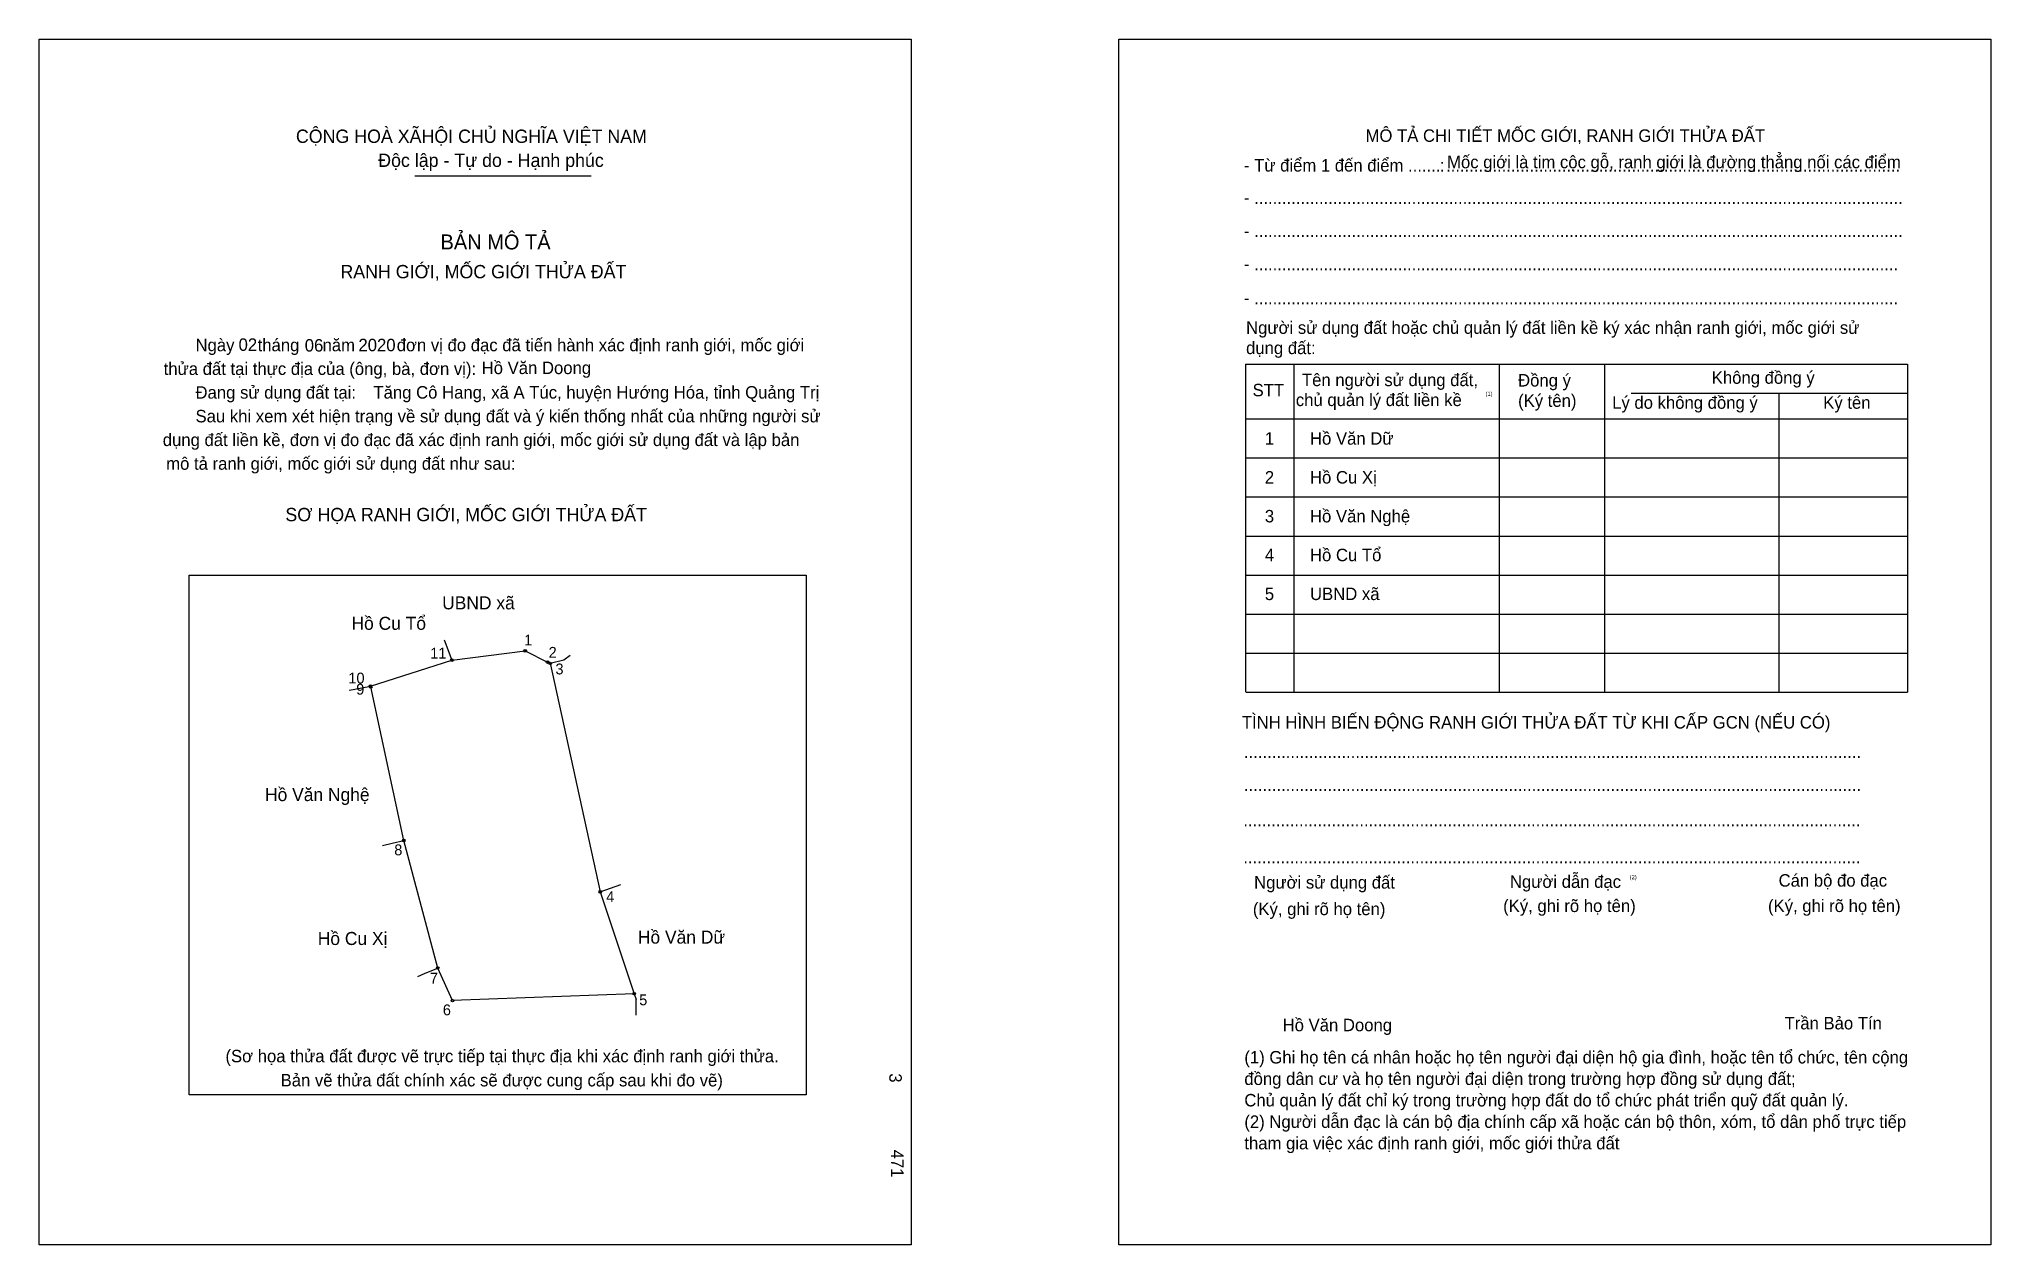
# Model space of a CAD drawing. Extents: x 548474 to 549067, y 1820125 to 1820492.
import ezdxf

# ---------------------------------------------------------------- set-up
doc = ezdxf.new("R2010")
doc.units = 0
for name, color, linetype in [('bmtKhungInTrang1', 7, 'Continuous'), ('bmtKhungInTrang2', 7, 'Continuous'), ('bmtNoiDung', 7, 'Continuous'), ('bmtTemplate', 7, 'Continuous'), ('CanhThua', 7, 'Continuous'), ('MocDinhThua', 7, 'Continuous'), ('RauThua', 7, 'Continuous'), ('SoHieuDinhThua', 7, 'Continuous'), ('TenChuLanCan', 7, 'Continuous')]:
    doc.layers.add(name, color=color, linetype=linetype)

msp = doc.modelspace()

# ---------------------------------------------------------------- linework, layer by layer
at = {"layer": 'bmtKhungInTrang1'}
msp.add_lwpolyline([(548473.56, 1820491.67), (548738.55, 1820491.67), (548738.55, 1820125.15), (548473.56, 1820125.15)], close=True, dxfattribs=at)
at = {"layer": 'bmtKhungInTrang2'}
msp.add_lwpolyline([(548801.74, 1820491.67), (549066.73, 1820491.67), (549066.73, 1820125.15), (548801.74, 1820125.15)], close=True, dxfattribs=at)
at = {"layer": 'bmtTemplate'}
for p, q in [((548587.75, 1820450.13), (548641.34, 1820450.13)), ((548854.9, 1820392.81), (548854.9, 1820293.17)), ((548917.24, 1820392.81), (548917.24, 1820293.17)), ((548949.31, 1820392.93), (548949.31, 1820293.17)), ((549041.36, 1820392.81), (549041.36, 1820293.17)), ((548957.44, 1820384.03), (549041.36, 1820384.03)), ((548840.37, 1820376.2), (549041.36, 1820376.2)), ((548840.37, 1820364.34), (549041.36, 1820364.34)), ((548840.37, 1820352.48), (549041.36, 1820352.48)), ((548840.37, 1820340.62), (549041.36, 1820340.62)), ((548840.37, 1820328.76), (549041.36, 1820328.76)), ((548840.37, 1820316.89), (549041.36, 1820316.89)), ((548840.37, 1820305.03), (549041.36, 1820305.03)), ((548840.37, 1820293.17), (549041.36, 1820293.17))]:
    msp.add_line(p, q, dxfattribs=at)
for points in [[(548840.24, 1820392.81), (549041.36, 1820392.81)], [(548840.24, 1820392.81), (548840.24, 1820293.17)], [(549002.24, 1820383.91), (549002.24, 1820293.17)]]:
    msp.add_lwpolyline(points, dxfattribs=at)
msp.add_lwpolyline([(548519.15, 1820170.8), (548519.15, 1820328.74), (548706.65, 1820328.74), (548706.65, 1820170.8)], close=True, dxfattribs=at)
at = {"layer": 'CanhThua'}
for p, q in [((548599.04, 1820302.9), (548621.28, 1820305.75)), ((548621.28, 1820305.75), (548628.1, 1820302.31)), ((548574.3, 1820294.97), (548599.04, 1820302.9)), ((548628.1, 1820302.31), (548628.86, 1820301.93)), ((548628.86, 1820301.93), (548644.11, 1820232.46)), ((548574.35, 1820294.75), (548574.3, 1820294.97)), ((548584.38, 1820248.07), (548574.35, 1820294.75)), ((548594.72, 1820209.32), (548584.38, 1820248.07)), ((548644.11, 1820232.46), (548654.42, 1820201.52)), ((548599.19, 1820199.41), (548594.72, 1820209.32)), ((548654.42, 1820201.52), (548599.19, 1820199.41))]:
    msp.add_line(p, q, dxfattribs=at)
at = {"layer": 'MocDinhThua'}
for centre in [(548599.04, 1820302.9), (548621.28, 1820305.75), (548628.1, 1820302.31), (548628.86, 1820301.93), (548574.3, 1820294.97), (548574.35, 1820294.75), (548584.38, 1820248.07), (548644.11, 1820232.46), (548594.72, 1820209.32), (548599.19, 1820199.41), (548654.42, 1820201.52)]:
    msp.add_circle(centre, 0.396, dxfattribs=at)
at = {"layer": 'RauThua'}
for p, q in [((548596.63, 1820309.05), (548599.04, 1820302.9)), ((548628.86, 1820301.93), (548633, 1820303)), ((548633, 1820303), (548634.97, 1820304.4)), ((548567.83, 1820293.79), (548569, 1820294.01)), ((548569, 1820294.01), (548574.3, 1820294.97)), ((548577.96, 1820246.53), (548580.88, 1820247.23)), ((548580.88, 1820247.23), (548584.38, 1820248.07)), ((548644.11, 1820232.46), (548650.38, 1820234.67)), ((548590.91, 1820207.72), (548594.72, 1820209.32)), ((548588.65, 1820206.77), (548590.91, 1820207.72)), ((548654.42, 1820201.52), (548655, 1820199.79)), ((548655, 1820194.98), (548655, 1820199.79))]:
    msp.add_line(p, q, dxfattribs=at)

# ---------------------------------------------------------------- texts
at = {"layer": 'bmtNoiDung'}
for s, height, p in [('02', 3.792, (548534.2, 1820396.89)), ('06', 3.792, (548554.3, 1820396.68)), ('2020', 3.792, (548570.62, 1820396.77)), ('Hồ Văn Doong', 3.7915, (548608.07, 1820389.84)), ('Tăng Cô Hang, xã A Túc, huyện Hướng Hóa, tỉnh Quảng Trị', 3.7915, (548575.18, 1820382.39)), ('1', 3.79, (548846.07, 1820368.38)), ('Hồ Văn Dữ ', 3.792, (548859.79, 1820368.38)), ('2', 3.79, (548846.07, 1820356.57)), ('Hồ Cu Xị ', 3.792, (548859.79, 1820356.57)), ('3', 3.79, (548846.07, 1820344.76)), ('Hồ Văn Nghệ ', 3.7915, (548859.79, 1820344.76)), ('4', 3.79, (548846.07, 1820332.96)), ('Hồ Cu Tổ ', 3.792, (548859.79, 1820332.96)), ('5', 3.79, (548846.07, 1820321.15)), ('UBND xã ', 3.792, (548859.79, 1820321.15)), ('Hồ Văn Doong', 3.7915, (548851.47, 1820190.11))]:
    msp.add_text(s, height=height, dxfattribs=at).set_placement(p)
for s, height, p in [('3', 3.79, (548731.95, 1820177.32)), ('471', 3.792, (548732.49, 1820154.12))]:
    msp.add_text(s, height=height, rotation=270, dxfattribs=at).set_placement(p)
at = {"layer": 'bmtTemplate'}
for s, height, p in [('CỘNG HOÀ XÃHỘI CHỦ NGHĨA VIỆT NAM', 4.0443, (548551.62, 1820460.1)), ('MÔ TẢ CHI TIẾT MỐC GIỚI, RANH GIỚI THỬA ĐẤT', 3.7901, (548876.67, 1820460.42)), ('Mốc giới là tim cộc gỗ, ranh giới là đường thẳng nối các điểm', 3.7901, (548901.45, 1820452.39)), ('Độc lập - Tự do - Hạnh phúc', 4.0443, (548576.63, 1820452.79)), ('- Từ điểm 1 đến điểm .......', 3.7901, (548839.72, 1820451.39)), (':', 3.79, (548899.27, 1820451.39)), ('..................................................................................................', 3.7901, (548901.14, 1820451.39)), ('- ............................................................................................................................................', 3.79008, (548839.72, 1820441.56)), ('BẢN MÔ TẢ', 4.55, (548595.56, 1820427.72)), ('- ............................................................................................................................................', 3.79008, (548839.72, 1820431.48)), ('RANH GIỚI, MỐC GIỚI THỬA ĐẤT', 4.0443, (548565.14, 1820418.95)), ('- ...........................................................................................................................................', 3.79008, (548839.72, 1820421.4)), ('- ...........................................................................................................................................', 3.79008, (548839.72, 1820411.08)), ('Người sử dụng đất hoặc chủ quản lý đất liền kề ký xác nhận ranh giới, mốc giới sử', 3.7901, (548840.37, 1820402.06)), ('Ngày     tháng     năm         đơn vị đo đạc đã tiến hành xác định ranh giới, mốc giới ', 3.7915, (548521.11, 1820396.77)), ('dụng đất:', 3.79, (548840.37, 1820395.9)), ('thửa đất tại thực địa của (ông, bà, đơn vị):', 3.7915, (548511.44, 1820389.57)), ('Đang sử dụng đất tại:', 3.7915, (548521.11, 1820382.37)), ('STT', 3.79, (548842.35, 1820383.08)), ('Tên người sử dụng đất,', 3.7901, (548857.35, 1820386.17)), ('Đồng ý', 3.79, (548923.03, 1820386.05)), ('Không đồng ý', 3.7901, (548981.89, 1820386.88)), ('chủ quản lý đất liền kề', 3.7901, (548855.49, 1820380.11)), ('(1)', 1.264, (548913.13, 1820383.22)), ('(Ký tên)', 3.79, (548923.03, 1820379.88)), ('Lý do không đồng ý', 3.7901, (548951.62, 1820379.29)), ('Ký tên', 3.79, (549015.76, 1820379.29)), ('Sau khi xem xét hiện trạng về sử dụng đất và ý kiến thống nhất của những người sử ', 3.7915, (548521.11, 1820375.16)), ('dụng đất liền kề, đơn vị đo đạc đã xác định ranh giới, mốc giới sử dụng đất và lập bản', 3.7915, (548511.16, 1820367.96)), ('mô tả ranh giới, mốc giới sử dụng đất như sau:', 3.7915, (548512.2, 1820360.76)), ('SƠ HỌA RANH GIỚI, MỐC GIỚI THỬA ĐẤT', 4.0443, (548548.42, 1820345.12)), ('TÌNH HÌNH BIẾN ĐỘNG RANH GIỚI THỬA ĐẤT TỪ KHI CẤP GCN (NẾU CÓ)', 3.7901, (548839.09, 1820282.11)), ('.....................................................................................................................................', 3.79576, (548839.72, 1820273.19)), ('.....................................................................................................................................', 3.79576, (548839.72, 1820263.11)), ('.....................................................................................................................................', 3.79576, (548839.53, 1820252.43)), ('.....................................................................................................................................', 3.79576, (548839.53, 1820241.16)), ('Người dẫn đạc', 3.7901, (548920.55, 1820233.69)), ('Cán bộ đo đạc', 3.7901, (549002.2, 1820234.05)), ('Người sử dụng đất', 3.7901, (548842.81, 1820233.46)), ('(2)', 1.264, (548956.95, 1820236.31)), ('(Ký, ghi rõ họ tên)', 3.7901, (548842.43, 1820225.39)), ('(Ký, ghi rõ họ tên)', 3.7901, (548918.49, 1820226.34)), ('(Ký, ghi rõ họ tên)', 3.7901, (548998.98, 1820226.34)), ('Trần Bảo Tín', 3.7901, (549004.01, 1820190.67)), ('(Sơ họa thửa đất được vẽ trực tiếp tại thực địa khi xác định ranh giới thửa.', 3.7915, (548530.21, 1820180.67)), ('(1) Ghi họ tên cá nhân hoặc họ tên người đại diện hộ gia đình, hoặc tên tổ chức, tên cộng', 3.7901, (548839.84, 1820180.31)), ('Bản vẽ thửa đất chính xác sẽ được cung cấp sau khi đo vẽ)', 3.7915, (548546.97, 1820173.34)), ('đồng dân cư và họ tên người đại diện trong trường hợp đồng sử dụng đất;', 3.7901, (548839.84, 1820173.78)), ('Chủ quản lý đất chỉ ký trong trường hợp đất do tổ chức phát triển quỹ đất quản lý.', 3.7901, (548839.84, 1820167.26)), ('(2) Người dẫn đạc là cán bộ địa chính cấp xã hoặc cán bộ thôn, xóm, tổ dân phố trực tiếp', 3.7901, (548839.84, 1820160.73)), ('tham gia việc xác định ranh giới, mốc giới thửa đất', 3.7901, (548839.84, 1820154.21))]:
    msp.add_text(s, height=height, dxfattribs=at).set_placement(p)
at = {"layer": 'SoHieuDinhThua'}
for s, height, p in [('1', 3.3, (548620.98, 1820307.35)), ('11', 3.298, (548592.44, 1820303.37)), ('2', 3.3, (548628.43, 1820303.61)), ('10', 3.298, (548567.57, 1820295.8)), ('3', 3.3, (548630.49, 1820298.56)), ('9', 3.3, (548569.95, 1820292.41)), ('8', 3.3, (548581.51, 1820243.59)), ('4', 3.3, (548645.91, 1820229.36)), ('7', 3.3, (548592.34, 1820204.6)), ('6', 3.3, (548596.27, 1820194.96)), ('5', 3.3, (548655.95, 1820198))]:
    msp.add_text(s, height=height, dxfattribs=at).set_placement(p)
at = {"layer": 'TenChuLanCan'}
for s, height, p in [('UBND xã', 3.958, (548596.07, 1820318.33)), ('Hồ Cu Tổ', 3.958, (548568.51, 1820312.11)), ('Hồ Văn Nghệ', 3.9581, (548542.24, 1820260.06)), ('Hồ Cu Xị', 3.958, (548558.26, 1820216.32)), ('Hồ Văn Dữ', 3.958, (548655.54, 1820216.74))]:
    msp.add_text(s, height=height, dxfattribs=at).set_placement(p)

doc.saveas('drawing.dxf')
